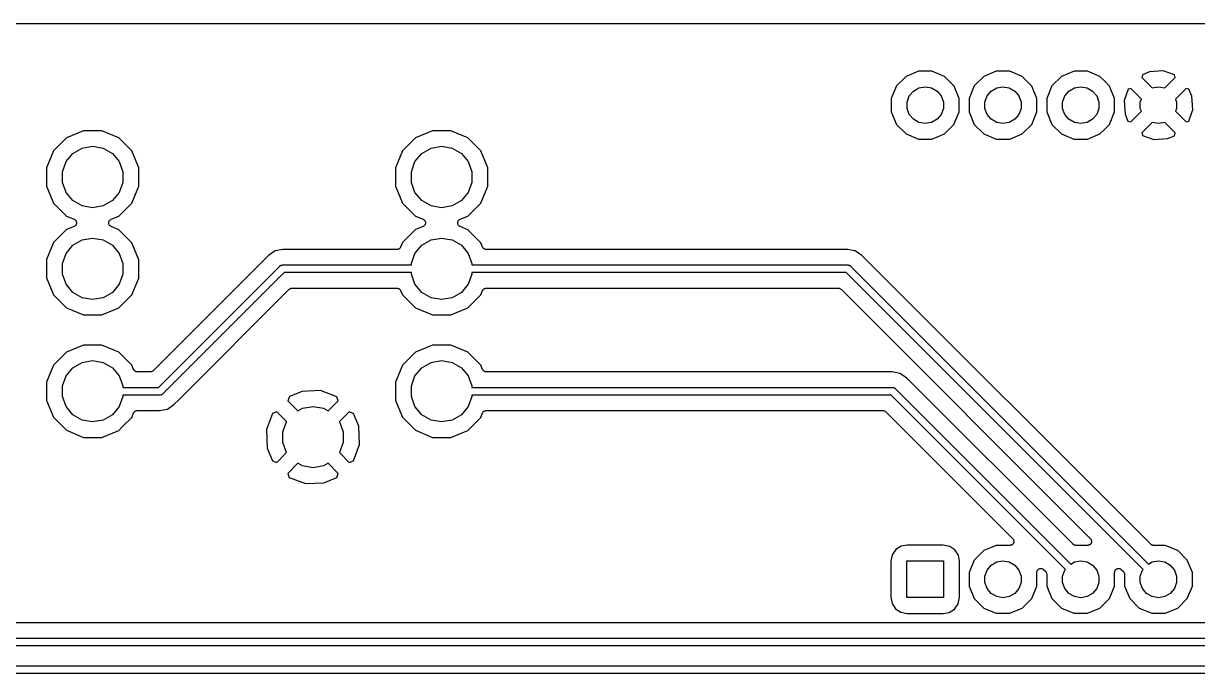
# Model space of a CAD drawing. Extents: x 37 to 156, y -136 to -20.
# Drawn here: x 80.34 to 118.7, y -41.33 to -20.08 of the extents above; entities that cross this region are included whole.
import ezdxf

# ---------------------------------------------------------------- set-up
doc = ezdxf.new("R2010")
doc.units = 0
doc.header["$MEASUREMENT"] = 0
doc.layers.add('BLACK', color=7, linetype='CONTINUOUS')

msp = doc.modelspace()

# ---------------------------------------------------------------- linework, layer by layer
at = {"layer": 'Black'}
for p, q in [((37.61, -20.083), (155.39, -20.083)), ((109.173, -21.8141), (108.861, -22.1255)), ((109.581, -21.6458), (109.173, -21.8141)), ((110.021, -21.6462), (109.581, -21.6458)), ((110.428, -21.8152), (110.021, -21.6462)), ((110.74, -22.1272), (110.428, -21.8152)), ((111.713, -21.8141), (111.401, -22.1255)), ((112.121, -21.6458), (111.713, -21.8141)), ((112.561, -21.6462), (112.121, -21.6458)), ((112.968, -21.8152), (112.561, -21.6462)), ((113.28, -22.1272), (112.968, -21.8152)), ((114.253, -21.8141), (113.941, -22.1255)), ((114.661, -21.6458), (114.253, -21.8141)), ((115.101, -21.6462), (114.661, -21.6458)), ((115.508, -21.8152), (115.101, -21.6462)), ((115.674, -21.981), (115.508, -21.8152)), ((116.896, -21.7578), (116.876, -21.8506)), ((116.876, -21.8506), (117.214, -22.1883)), ((117.128, -21.662), (116.896, -21.7578)), ((117.572, -21.6345), (117.128, -21.662)), ((117.945, -21.7628), (117.572, -21.6345)), ((117.626, -22.1883), (117.964, -21.8506)), ((117.964, -21.8506), (117.945, -21.7628)), ((108.861, -22.1255), (108.692, -22.5326)), ((109.413, -22.2926), (109.594, -22.188)), ((109.594, -22.188), (109.8, -22.1517)), ((109.8, -22.1517), (110.006, -22.188)), ((110.006, -22.188), (110.187, -22.2926)), ((110.908, -22.5346), (110.74, -22.1272)), ((111.401, -22.1255), (111.232, -22.5326)), ((111.953, -22.2926), (112.134, -22.188)), ((112.134, -22.188), (112.34, -22.1517)), ((112.34, -22.1517), (112.546, -22.188)), ((112.546, -22.188), (112.727, -22.2926)), ((113.448, -22.5346), (113.28, -22.1272)), ((113.941, -22.1255), (113.772, -22.5326)), ((114.493, -22.2926), (114.674, -22.188)), ((114.674, -22.188), (114.88, -22.1517)), ((114.88, -22.1517), (115.086, -22.188)), ((115.086, -22.188), (115.267, -22.2926)), ((115.82, -22.1272), (115.674, -21.981)), ((115.988, -22.5346), (115.82, -22.1272)), ((116.429, -22.2291), (116.301, -22.6024)), ((116.517, -22.2098), (116.429, -22.2291)), ((116.861, -22.5546), (116.517, -22.2098)), ((117.214, -22.188), (117.42, -22.1517)), ((117.214, -22.1883), (117.214, -22.188)), ((117.42, -22.1517), (117.626, -22.188)), ((117.626, -22.188), (117.626, -22.1883)), ((118.323, -22.2098), (117.979, -22.5546)), ((118.416, -22.2302), (118.323, -22.2098)), ((118.512, -22.4616), (118.416, -22.2302)), ((108.692, -22.5326), (108.692, -22.9734)), ((109.207, -22.6494), (109.278, -22.4529)), ((109.278, -22.4529), (109.413, -22.2926)), ((110.187, -22.2926), (110.322, -22.4529)), ((110.322, -22.4529), (110.393, -22.6494)), ((110.908, -22.9754), (110.908, -22.5346)), ((111.232, -22.5326), (111.232, -22.9734)), ((111.747, -22.6494), (111.818, -22.4529)), ((111.818, -22.4529), (111.953, -22.2926)), ((112.727, -22.2926), (112.862, -22.4529)), ((112.862, -22.4529), (112.933, -22.6494)), ((113.448, -22.9754), (113.448, -22.5346)), ((113.772, -22.5326), (113.772, -22.9734)), ((114.287, -22.6494), (114.358, -22.4529)), ((114.358, -22.4529), (114.493, -22.2926)), ((115.267, -22.2926), (115.402, -22.4529)), ((115.402, -22.4529), (115.473, -22.6494)), ((115.988, -22.5849), (115.988, -22.5346)), ((115.988, -22.9754), (115.988, -22.5849)), ((115.988, -22.5849), (115.988, -22.5849)), ((115.988, -22.5849), (115.988, -22.5849)), ((116.301, -22.6024), (116.328, -23.0464)), ((116.827, -22.6494), (116.861, -22.5546)), ((117.979, -22.5546), (118.013, -22.6494)), ((118.539, -22.9056), (118.512, -22.4616)), ((108.692, -22.9734), (108.86, -23.3808)), ((109.207, -22.8586), (109.207, -22.6494)), ((109.278, -23.0551), (109.207, -22.8586)), ((110.393, -22.8586), (110.322, -23.0551)), ((110.393, -22.6494), (110.393, -22.8586)), ((110.739, -23.3825), (110.908, -22.9754)), ((111.232, -22.9734), (111.4, -23.3808)), ((111.747, -22.8586), (111.747, -22.6494)), ((111.818, -23.0551), (111.747, -22.8586)), ((112.933, -22.8586), (112.862, -23.0551)), ((112.933, -22.6494), (112.933, -22.8586)), ((113.279, -23.3825), (113.448, -22.9754)), ((113.772, -22.9734), (113.94, -23.3808)), ((114.287, -22.8586), (114.287, -22.6494)), ((114.358, -23.0551), (114.287, -22.8586)), ((115.473, -22.8586), (115.402, -23.0551)), ((115.473, -22.6494), (115.473, -22.8586)), ((115.819, -23.3825), (115.988, -22.9754)), ((116.517, -23.2982), (116.861, -22.9534)), ((116.827, -22.8586), (116.827, -22.6494)), ((116.861, -22.9534), (116.827, -22.8586)), ((118.013, -22.8586), (117.979, -22.9534)), ((117.979, -22.9534), (118.323, -23.2982)), ((118.013, -22.6494), (118.013, -22.8586)), ((118.411, -23.2789), (118.522, -22.9573)), ((118.522, -22.9573), (118.539, -22.9056)), ((118.522, -22.9573), (118.522, -22.9573)), ((108.86, -23.3808), (109.172, -23.6928)), ((109.413, -23.2154), (109.278, -23.0551)), ((109.594, -23.32), (109.413, -23.2154)), ((109.8, -23.3563), (109.594, -23.32)), ((110.006, -23.32), (109.8, -23.3563)), ((110.187, -23.2154), (110.006, -23.32)), ((110.322, -23.0551), (110.187, -23.2154)), ((110.427, -23.6939), (110.739, -23.3825)), ((111.4, -23.3808), (111.712, -23.6928)), ((111.953, -23.2154), (111.818, -23.0551)), ((112.134, -23.32), (111.953, -23.2154)), ((112.34, -23.3563), (112.134, -23.32)), ((112.546, -23.32), (112.34, -23.3563)), ((112.727, -23.2154), (112.546, -23.32)), ((112.862, -23.0551), (112.727, -23.2154)), ((112.967, -23.6939), (113.279, -23.3825)), ((113.94, -23.3808), (114.252, -23.6928)), ((114.493, -23.2154), (114.358, -23.0551)), ((114.674, -23.32), (114.493, -23.2154)), ((114.88, -23.3563), (114.674, -23.32)), ((115.086, -23.32), (114.88, -23.3563)), ((115.267, -23.2154), (115.086, -23.32)), ((115.402, -23.0551), (115.267, -23.2154)), ((115.674, -23.5269), (115.819, -23.3825)), ((116.328, -23.0464), (116.424, -23.2778)), ((116.424, -23.2778), (116.517, -23.2982)), ((117.214, -23.3197), (116.876, -23.6574)), ((117.214, -23.32), (117.214, -23.3197)), ((117.42, -23.3563), (117.214, -23.32)), ((117.626, -23.32), (117.42, -23.3563)), ((117.964, -23.6574), (117.626, -23.3197)), ((117.626, -23.3197), (117.626, -23.32)), ((118.323, -23.2982), (118.411, -23.2789)), ((82.3014, -23.5917), (81.7469, -23.8208)), ((82.9013, -23.5923), (82.3014, -23.5917)), ((83.4553, -23.8223), (82.9013, -23.5923)), ((93.7014, -23.5917), (93.1469, -23.8208)), ((94.3013, -23.5923), (93.7014, -23.5917)), ((94.8553, -23.8223), (94.3013, -23.5923)), ((109.172, -23.6928), (109.579, -23.8618)), ((110.019, -23.8622), (110.427, -23.6939)), ((111.712, -23.6928), (112.119, -23.8618)), ((112.559, -23.8622), (112.967, -23.6939)), ((114.252, -23.6928), (114.659, -23.8618)), ((115.099, -23.8622), (115.507, -23.6939)), ((115.507, -23.6939), (115.674, -23.5269)), ((116.876, -23.6574), (116.895, -23.7452)), ((116.895, -23.7452), (117.268, -23.8735)), ((117.712, -23.846), (117.944, -23.7502)), ((117.944, -23.7502), (117.964, -23.6574)), ((81.7469, -23.8208), (81.3223, -24.2447)), ((81.9548, -24.331), (82.2567, -24.1567)), ((82.2567, -24.1567), (82.6, -24.0962)), ((82.6, -24.0962), (82.9433, -24.1567)), ((82.9433, -24.1567), (83.2452, -24.331)), ((83.8792, -24.2469), (83.4553, -23.8223)), ((93.1469, -23.8208), (92.7223, -24.2447)), ((93.3548, -24.331), (93.6567, -24.1567)), ((93.6567, -24.1567), (94, -24.0962)), ((94, -24.0962), (94.3433, -24.1567)), ((94.3433, -24.1567), (94.6452, -24.331)), ((95.2792, -24.2469), (94.8553, -23.8223)), ((109.579, -23.8618), (110.019, -23.8622)), ((112.119, -23.8618), (112.559, -23.8622)), ((114.659, -23.8618), (115.099, -23.8622)), ((117.268, -23.8735), (117.712, -23.846)), ((81.3223, -24.2447), (81.0923, -24.7987)), ((81.7307, -24.5981), (81.9548, -24.331)), ((83.2452, -24.331), (83.4693, -24.5981)), ((84.1083, -24.8014), (83.8792, -24.2469)), ((92.7223, -24.2447), (92.4923, -24.7987)), ((93.1307, -24.5981), (93.3548, -24.331)), ((94.6452, -24.331), (94.8693, -24.5981)), ((95.5083, -24.8014), (95.2792, -24.2469)), ((81.0923, -24.7987), (81.0917, -25.3986)), ((81.6114, -24.9257), (81.7307, -24.5981)), ((81.6114, -25.2743), (81.6114, -24.9257)), ((83.4693, -24.5981), (83.5886, -24.9257)), ((83.5886, -24.9257), (83.5886, -25.2743)), ((84.1077, -25.4013), (84.1083, -24.8014)), ((92.4923, -24.7987), (92.4917, -25.3986)), ((93.0114, -24.9257), (93.1307, -24.5981)), ((93.0114, -25.2743), (93.0114, -24.9257)), ((94.8693, -24.5981), (94.9886, -24.9257)), ((94.9886, -24.9257), (94.9886, -25.2743)), ((95.5077, -25.4013), (95.5083, -24.8014)), ((81.7307, -25.6019), (81.6114, -25.2743)), ((83.5886, -25.2743), (83.4693, -25.6019)), ((93.1307, -25.6019), (93.0114, -25.2743)), ((94.9886, -25.2743), (94.8693, -25.6019)), ((81.0917, -25.3986), (81.3208, -25.9531)), ((81.9548, -25.869), (81.7307, -25.6019)), ((83.4693, -25.6019), (83.2452, -25.869)), ((83.8777, -25.9553), (84.1077, -25.4013)), ((92.4917, -25.3986), (92.7208, -25.9531)), ((93.3548, -25.869), (93.1307, -25.6019)), ((94.8693, -25.6019), (94.6452, -25.869)), ((95.2777, -25.9553), (95.5077, -25.4013)), ((81.3208, -25.9531), (81.7447, -26.3777)), ((82.2567, -26.0433), (81.9548, -25.869)), ((82.6, -26.1038), (82.2567, -26.0433)), ((82.9433, -26.0433), (82.6, -26.1038)), ((83.2452, -25.869), (82.9433, -26.0433)), ((83.4531, -26.3792), (83.8777, -25.9553)), ((92.7208, -25.9531), (93.1447, -26.3777)), ((93.6567, -26.0433), (93.3548, -25.869)), ((94, -26.1038), (93.6567, -26.0433)), ((94.3433, -26.0433), (94, -26.1038)), ((94.6452, -25.869), (94.3433, -26.0433)), ((94.8531, -26.3792), (95.2777, -25.9553)), ((81.7447, -26.3777), (81.9976, -26.4827)), ((83.2026, -26.4827), (83.4531, -26.3792)), ((93.1447, -26.3777), (93.3976, -26.4827)), ((94.6026, -26.4827), (94.8531, -26.3792)), ((81.7469, -26.8208), (81.3223, -27.2447)), ((81.9974, -26.7173), (81.7469, -26.8208)), ((82.0114, -26.7084), (81.9974, -26.7173)), ((81.9976, -26.4827), (82.0115, -26.4916)), ((82.0261, -26.7008), (82.0114, -26.7084)), ((82.0115, -26.4916), (82.0263, -26.4993)), ((82.0299, -26.6967), (82.0261, -26.7008)), ((82.0263, -26.4993), (82.03, -26.5034)), ((82.0346, -26.6937), (82.0299, -26.6967)), ((82.03, -26.5034), (82.0347, -26.5064)), ((82.0447, -26.6805), (82.0346, -26.6937)), ((82.0347, -26.5064), (82.0448, -26.5196)), ((82.0559, -26.6683), (82.0447, -26.6805)), ((82.0448, -26.5196), (82.056, -26.5318)), ((82.058, -26.6631), (82.0559, -26.6683)), ((82.056, -26.5318), (82.0582, -26.537)), ((82.0615, -26.6587), (82.058, -26.6631)), ((82.0582, -26.537), (82.0616, -26.5414)), ((82.0665, -26.6429), (82.0615, -26.6587)), ((82.0616, -26.5414), (82.0665, -26.5572)), ((82.0665, -26.5572), (82.0729, -26.5726)), ((82.0728, -26.6276), (82.0665, -26.6429)), ((82.0731, -26.622), (82.0728, -26.6276)), ((82.0729, -26.5726), (82.0731, -26.5782)), ((82.0731, -26.5782), (82.0748, -26.5835)), ((82.0748, -26.6167), (82.0731, -26.622)), ((82.0748, -26.5835), (82.074, -26.6001)), ((82.074, -26.6001), (82.0748, -26.6167)), ((83.1252, -26.5833), (83.1269, -26.578)), ((83.126, -26.5999), (83.1252, -26.5833)), ((83.1252, -26.6165), (83.126, -26.5999)), ((83.1269, -26.6218), (83.1252, -26.6165)), ((83.1269, -26.578), (83.1272, -26.5724)), ((83.1271, -26.6274), (83.1269, -26.6218)), ((83.1335, -26.6427), (83.1271, -26.6274)), ((83.1272, -26.5724), (83.1335, -26.5571)), ((83.1335, -26.5571), (83.1385, -26.5413)), ((83.1384, -26.6586), (83.1335, -26.6427)), ((83.1418, -26.663), (83.1384, -26.6586)), ((83.1385, -26.5413), (83.1419, -26.5369)), ((83.144, -26.6682), (83.1418, -26.663)), ((83.1419, -26.5369), (83.1441, -26.5317)), ((83.1552, -26.6804), (83.144, -26.6682)), ((83.1441, -26.5317), (83.1553, -26.5195)), ((83.1653, -26.6936), (83.1552, -26.6804)), ((83.1553, -26.5195), (83.1654, -26.5063)), ((83.17, -26.6966), (83.1653, -26.6936)), ((83.1654, -26.5063), (83.1701, -26.5033)), ((83.1737, -26.7007), (83.17, -26.6966)), ((83.1701, -26.5033), (83.1739, -26.4992)), ((83.1885, -26.7084), (83.1737, -26.7007)), ((83.1739, -26.4992), (83.1886, -26.4916)), ((83.2024, -26.7173), (83.1885, -26.7084)), ((83.1886, -26.4916), (83.2026, -26.4827)), ((83.4553, -26.8223), (83.2024, -26.7173)), ((83.8792, -27.2469), (83.4553, -26.8223)), ((93.1469, -26.8208), (92.7223, -27.2447)), ((93.3974, -26.7173), (93.1469, -26.8208)), ((93.4114, -26.7084), (93.3974, -26.7173)), ((93.3976, -26.4827), (93.4115, -26.4916)), ((93.4261, -26.7008), (93.4114, -26.7084)), ((93.4115, -26.4916), (93.4263, -26.4993)), ((93.4299, -26.6967), (93.4261, -26.7008)), ((93.4263, -26.4993), (93.43, -26.5034)), ((93.4346, -26.6937), (93.4299, -26.6967)), ((93.43, -26.5034), (93.4347, -26.5064)), ((93.4447, -26.6805), (93.4346, -26.6937)), ((93.4347, -26.5064), (93.4448, -26.5196)), ((93.4559, -26.6683), (93.4447, -26.6805)), ((93.4448, -26.5196), (93.456, -26.5318)), ((93.458, -26.6631), (93.4559, -26.6683)), ((93.456, -26.5318), (93.4582, -26.537)), ((93.4615, -26.6587), (93.458, -26.6631)), ((93.4582, -26.537), (93.4616, -26.5414)), ((93.4665, -26.6429), (93.4615, -26.6587)), ((93.4616, -26.5414), (93.4665, -26.5572)), ((93.4665, -26.5572), (93.4729, -26.5726)), ((93.4728, -26.6276), (93.4665, -26.6429)), ((93.4731, -26.622), (93.4728, -26.6276)), ((93.4729, -26.5726), (93.4731, -26.5782)), ((93.4731, -26.5782), (93.4748, -26.5835)), ((93.4748, -26.6167), (93.4731, -26.622)), ((93.4748, -26.5835), (93.474, -26.6001)), ((93.474, -26.6001), (93.4748, -26.6167)), ((94.5252, -26.5833), (94.5269, -26.578)), ((94.526, -26.5999), (94.5252, -26.5833)), ((94.5252, -26.6165), (94.526, -26.5999)), ((94.5269, -26.6218), (94.5252, -26.6165)), ((94.5269, -26.578), (94.5272, -26.5724)), ((94.5271, -26.6274), (94.5269, -26.6218)), ((94.5335, -26.6427), (94.5271, -26.6274)), ((94.5272, -26.5724), (94.5335, -26.5571)), ((94.5335, -26.5571), (94.5385, -26.5413)), ((94.5384, -26.6586), (94.5335, -26.6427)), ((94.5418, -26.663), (94.5384, -26.6586)), ((94.5385, -26.5413), (94.5419, -26.5369)), ((94.544, -26.6682), (94.5418, -26.663)), ((94.5419, -26.5369), (94.5441, -26.5317)), ((94.5552, -26.6804), (94.544, -26.6682)), ((94.5441, -26.5317), (94.5553, -26.5195)), ((94.5653, -26.6936), (94.5552, -26.6804)), ((94.5553, -26.5195), (94.5654, -26.5063)), ((94.57, -26.6966), (94.5653, -26.6936)), ((94.5654, -26.5063), (94.5701, -26.5033)), ((94.5737, -26.7007), (94.57, -26.6966)), ((94.5701, -26.5033), (94.5739, -26.4992)), ((94.5885, -26.7084), (94.5737, -26.7007)), ((94.5739, -26.4992), (94.5886, -26.4916)), ((94.6024, -26.7173), (94.5885, -26.7084)), ((94.5886, -26.4916), (94.6026, -26.4827)), ((94.8553, -26.8223), (94.6024, -26.7173)), ((95.2792, -27.2469), (94.8553, -26.8223)), ((81.9548, -27.331), (82.2567, -27.1567)), ((82.2567, -27.1567), (82.6, -27.0962)), ((82.6, -27.0962), (82.9433, -27.1567)), ((82.9433, -27.1567), (83.2452, -27.331)), ((93.3548, -27.331), (93.6567, -27.1567)), ((93.6567, -27.1567), (94, -27.0962)), ((94, -27.0962), (94.3433, -27.1567)), ((94.3433, -27.1567), (94.6452, -27.331)), ((81.3223, -27.2447), (81.0923, -27.7987)), ((81.6114, -27.9257), (81.7307, -27.5981)), ((81.7307, -27.5981), (81.9548, -27.331)), ((83.2452, -27.331), (83.4693, -27.5981)), ((83.4693, -27.5981), (83.5886, -27.9257)), ((84.1083, -27.8014), (83.8792, -27.2469)), ((88.5587, -27.5175), (88.3436, -27.6612)), ((88.8125, -27.467), (88.5587, -27.5175)), ((92.5452, -27.467), (88.8125, -27.467)), ((92.5534, -27.4656), (92.5452, -27.467)), ((92.5617, -27.4659), (92.5534, -27.4656)), ((92.575, -27.4618), (92.5617, -27.4659)), ((92.5887, -27.4593), (92.575, -27.4618)), ((92.5959, -27.4552), (92.5887, -27.4593)), ((92.6038, -27.4527), (92.5959, -27.4552)), ((92.6148, -27.4442), (92.6038, -27.4527)), ((92.6269, -27.4373), (92.6148, -27.4442)), ((92.6322, -27.4309), (92.6269, -27.4373)), ((92.6388, -27.4259), (92.6322, -27.4309)), ((92.6463, -27.4142), (92.6388, -27.4259)), ((92.6552, -27.4035), (92.6463, -27.4142)), ((92.6581, -27.3957), (92.6552, -27.4035)), ((92.6625, -27.3887), (92.6581, -27.3957)), ((92.7223, -27.2447), (92.6625, -27.3887)), ((93.0114, -27.9257), (93.1307, -27.5981)), ((93.1307, -27.5981), (93.3548, -27.331)), ((94.6452, -27.331), (94.8693, -27.5981)), ((94.8693, -27.5981), (94.9886, -27.9257)), ((95.3377, -27.3885), (95.2792, -27.2469)), ((95.3422, -27.3956), (95.3377, -27.3885)), ((95.3451, -27.4035), (95.3422, -27.3956)), ((95.3539, -27.4141), (95.3451, -27.4035)), ((95.3613, -27.4257), (95.3539, -27.4141)), ((95.368, -27.4308), (95.3613, -27.4257)), ((95.3734, -27.4373), (95.368, -27.4308)), ((95.3854, -27.4442), (95.3734, -27.4373)), ((95.3963, -27.4526), (95.3854, -27.4442)), ((95.4043, -27.4551), (95.3963, -27.4526)), ((95.4116, -27.4593), (95.4043, -27.4551)), ((95.4252, -27.4617), (95.4116, -27.4593)), ((95.4384, -27.4659), (95.4252, -27.4617)), ((95.4468, -27.4655), (95.4384, -27.4659)), ((95.455, -27.467), (95.4468, -27.4655)), ((107.261, -27.467), (95.455, -27.467)), ((107.515, -27.5175), (107.261, -27.467)), ((107.73, -27.6612), (107.515, -27.5175)), ((81.0923, -27.7987), (81.0917, -28.3986)), ((81.6114, -28.2743), (81.6114, -27.9257)), ((83.5886, -27.9257), (83.5886, -28.2743)), ((84.1077, -28.4013), (84.1083, -27.8014)), ((88.3436, -27.6612), (84.575, -31.4298)), ((88.7197, -28.0042), (88.7338, -27.9961)), ((88.7338, -27.9961), (88.7472, -27.9867)), ((88.7472, -27.9867), (88.7525, -27.9853)), ((88.7525, -27.9853), (88.7572, -27.9825)), ((88.7572, -27.9825), (88.7733, -27.9797)), ((88.7733, -27.9797), (88.7891, -27.9755)), ((88.7891, -27.9755), (88.7946, -27.976)), ((88.7946, -27.976), (88.8, -27.975)), ((88.8, -27.975), (93.0114, -27.975)), ((93.0114, -27.975), (93.0114, -27.9257)), ((94.9886, -27.9257), (94.9886, -27.975)), ((94.9886, -27.975), (107.274, -27.975)), ((107.274, -27.975), (107.279, -27.976)), ((107.279, -27.976), (107.285, -27.9755)), ((107.285, -27.9755), (107.301, -27.9797)), ((107.301, -27.9797), (107.317, -27.9825)), ((107.317, -27.9825), (107.322, -27.9853)), ((107.322, -27.9853), (107.327, -27.9867)), ((107.327, -27.9867), (107.34, -27.9961)), ((107.34, -27.9961), (107.354, -28.0042)), ((117.17, -37.1007), (107.73, -27.6612)), ((81.7307, -28.6019), (81.6114, -28.2743)), ((83.5886, -28.2743), (83.4693, -28.6019)), ((84.7482, -31.975), (88.7116, -28.0116)), ((88.8518, -28.225), (84.8884, -32.1884)), ((88.7116, -28.0116), (88.7161, -28.0085)), ((88.7161, -28.0085), (88.7197, -28.0042)), ((93.0114, -28.225), (88.8518, -28.225)), ((93.0114, -28.2743), (93.0114, -28.225)), ((93.1307, -28.6019), (93.0114, -28.2743)), ((94.9886, -28.2743), (94.8693, -28.6019)), ((107.222, -28.225), (94.9886, -28.225)), ((94.9886, -28.225), (94.9886, -28.2743)), ((116.918, -37.9211), (107.222, -28.225)), ((107.354, -28.0042), (107.358, -28.0085)), ((107.358, -28.0085), (107.362, -28.0116)), ((107.362, -28.0116), (117.098, -37.7471)), ((81.0917, -28.3986), (81.3208, -28.9531)), ((81.9548, -28.869), (81.7307, -28.6019)), ((83.4693, -28.6019), (83.2452, -28.869)), ((83.8777, -28.9553), (84.1077, -28.4013)), ((89.0296, -28.767), (89.0332, -28.7627)), ((89.0332, -28.7627), (89.0475, -28.7544)), ((89.0475, -28.7544), (89.0611, -28.7449)), ((89.0611, -28.7449), (89.0665, -28.7435)), ((89.0665, -28.7435), (89.0714, -28.7407)), ((89.0714, -28.7407), (89.0877, -28.7378)), ((89.0877, -28.7378), (89.1037, -28.7335)), ((89.1037, -28.7335), (89.1093, -28.734)), ((89.1093, -28.734), (89.1148, -28.733)), ((89.1148, -28.733), (92.545, -28.733)), ((92.545, -28.733), (92.5532, -28.7345)), ((92.5532, -28.7345), (92.5616, -28.7341)), ((92.5616, -28.7341), (92.5748, -28.7383)), ((92.5748, -28.7383), (92.5884, -28.7407)), ((92.5884, -28.7407), (92.5957, -28.7449)), ((92.5957, -28.7449), (92.6037, -28.7474)), ((92.6037, -28.7474), (92.6146, -28.7558)), ((92.6146, -28.7558), (92.6266, -28.7627)), ((92.6266, -28.7627), (92.632, -28.7692)), ((93.3548, -28.869), (93.1307, -28.6019)), ((94.8693, -28.6019), (94.6452, -28.869)), ((95.3678, -28.7691), (95.3731, -28.7627)), ((95.3731, -28.7627), (95.3852, -28.7558)), ((95.3852, -28.7558), (95.3962, -28.7473)), ((95.3962, -28.7473), (95.4041, -28.7448)), ((95.4041, -28.7448), (95.4113, -28.7407)), ((95.4113, -28.7407), (95.425, -28.7382)), ((95.425, -28.7382), (95.4383, -28.7341)), ((95.4383, -28.7341), (95.4466, -28.7344)), ((95.4466, -28.7344), (95.4548, -28.733)), ((95.4548, -28.733), (106.959, -28.733)), ((106.959, -28.733), (106.965, -28.734)), ((106.965, -28.734), (106.97, -28.7335)), ((106.97, -28.7335), (106.986, -28.7378)), ((106.986, -28.7378), (107.003, -28.7407)), ((107.003, -28.7407), (107.007, -28.7435)), ((107.007, -28.7435), (107.013, -28.7449)), ((107.013, -28.7449), (107.026, -28.7544)), ((107.026, -28.7544), (107.041, -28.7627)), ((107.041, -28.7627), (107.044, -28.767)), ((81.3208, -28.9531), (81.7447, -29.3777)), ((82.2567, -29.0433), (81.9548, -28.869)), ((82.6, -29.1038), (82.2567, -29.0433)), ((82.9433, -29.0433), (82.6, -29.1038)), ((83.2452, -28.869), (82.9433, -29.0433)), ((83.4531, -29.3792), (83.8777, -28.9553)), ((85.4375, -32.3577), (89.025, -28.7702)), ((89.025, -28.7702), (89.0296, -28.767)), ((92.632, -28.7692), (92.6387, -28.7743)), ((92.6387, -28.7743), (92.6461, -28.7859)), ((92.6461, -28.7859), (92.6549, -28.7965)), ((92.6549, -28.7965), (92.6578, -28.8044)), ((92.6578, -28.8044), (92.6623, -28.8115)), ((92.6623, -28.8115), (92.7208, -28.9531)), ((92.7208, -28.9531), (93.1447, -29.3777)), ((93.6567, -29.0433), (93.3548, -28.869)), ((94, -29.1038), (93.6567, -29.0433)), ((94.3433, -29.0433), (94, -29.1038)), ((94.6452, -28.869), (94.3433, -29.0433)), ((94.8531, -29.3792), (95.2777, -28.9553)), ((95.2777, -28.9553), (95.3375, -28.8113)), ((95.3375, -28.8113), (95.3419, -28.8043)), ((95.3419, -28.8043), (95.3448, -28.7965)), ((95.3448, -28.7965), (95.3537, -28.7858)), ((95.3537, -28.7858), (95.3612, -28.7741)), ((95.3612, -28.7741), (95.3678, -28.7691)), ((107.044, -28.767), (107.049, -28.7702)), ((107.049, -28.7702), (115.2, -36.9214)), ((81.7447, -29.3777), (82.2987, -29.6077)), ((82.8986, -29.6083), (83.4531, -29.3792)), ((93.1447, -29.3777), (93.6987, -29.6077)), ((94.2986, -29.6083), (94.8531, -29.3792)), ((82.2987, -29.6077), (82.8986, -29.6083)), ((93.6987, -29.6077), (94.2986, -29.6083)), ((82.3014, -30.5917), (81.7469, -30.8208)), ((82.9013, -30.5923), (82.3014, -30.5917)), ((83.4553, -30.8223), (82.9013, -30.5923)), ((93.7014, -30.5917), (93.1469, -30.8208)), ((94.3013, -30.5923), (93.7014, -30.5917)), ((94.8553, -30.8223), (94.3013, -30.5923)), ((81.7469, -30.8208), (81.3223, -31.2447)), ((83.8792, -31.2469), (83.4553, -30.8223)), ((93.1469, -30.8208), (92.7223, -31.2447)), ((95.2792, -31.2469), (94.8553, -30.8223)), ((81.3223, -31.2447), (81.0923, -31.7987)), ((81.7307, -31.5981), (81.9548, -31.331)), ((81.9548, -31.331), (82.2567, -31.1567)), ((82.2567, -31.1567), (82.6, -31.0962)), ((82.6, -31.0962), (82.9433, -31.1567)), ((82.9433, -31.1567), (83.2452, -31.331)), ((83.2452, -31.331), (83.4693, -31.5981)), ((83.9377, -31.3885), (83.8792, -31.2469)), ((83.9422, -31.3956), (83.9377, -31.3885)), ((83.9451, -31.4035), (83.9422, -31.3956)), ((83.9539, -31.4141), (83.9451, -31.4035)), ((83.9613, -31.4257), (83.9539, -31.4141)), ((83.968, -31.4308), (83.9613, -31.4257)), ((83.9734, -31.4373), (83.968, -31.4308)), ((83.9854, -31.4442), (83.9734, -31.4373)), ((83.9963, -31.4526), (83.9854, -31.4442)), ((84.5525, -31.4456), (84.5389, -31.4551)), ((84.5668, -31.4373), (84.5525, -31.4456)), ((84.5704, -31.433), (84.5668, -31.4373)), ((84.575, -31.4298), (84.5704, -31.433)), ((92.7223, -31.2447), (92.4923, -31.7987)), ((93.1307, -31.5981), (93.3548, -31.331)), ((93.3548, -31.331), (93.6567, -31.1567)), ((93.6567, -31.1567), (94, -31.0962)), ((94, -31.0962), (94.3433, -31.1567)), ((94.3433, -31.1567), (94.6452, -31.331)), ((94.6452, -31.331), (94.8693, -31.5981)), ((95.3377, -31.3885), (95.2792, -31.2469)), ((95.3422, -31.3956), (95.3377, -31.3885)), ((95.3451, -31.4035), (95.3422, -31.3956)), ((95.3539, -31.4141), (95.3451, -31.4035)), ((95.3613, -31.4257), (95.3539, -31.4141)), ((95.368, -31.4308), (95.3613, -31.4257)), ((95.3734, -31.4373), (95.368, -31.4308)), ((95.3854, -31.4442), (95.3734, -31.4373)), ((95.3963, -31.4526), (95.3854, -31.4442)), ((81.0923, -31.7987), (81.0917, -32.3986)), ((81.6114, -31.9257), (81.7307, -31.5981)), ((83.4693, -31.5981), (83.5886, -31.9257)), ((84.0043, -31.4551), (83.9963, -31.4526)), ((84.0116, -31.4593), (84.0043, -31.4551)), ((84.0252, -31.4617), (84.0116, -31.4593)), ((84.0384, -31.4659), (84.0252, -31.4617)), ((84.0468, -31.4655), (84.0384, -31.4659)), ((84.055, -31.467), (84.0468, -31.4655)), ((84.4852, -31.467), (84.055, -31.467)), ((84.4907, -31.466), (84.4852, -31.467)), ((84.4963, -31.4665), (84.4907, -31.466)), ((84.5123, -31.4622), (84.4963, -31.4665)), ((84.5286, -31.4593), (84.5123, -31.4622)), ((84.5335, -31.4565), (84.5286, -31.4593)), ((84.5389, -31.4551), (84.5335, -31.4565)), ((92.4923, -31.7987), (92.4917, -32.3986)), ((93.0114, -31.9257), (93.1307, -31.5981)), ((94.8693, -31.5981), (94.9886, -31.9257)), ((95.4043, -31.4551), (95.3963, -31.4526)), ((95.4116, -31.4593), (95.4043, -31.4551)), ((95.4252, -31.4617), (95.4116, -31.4593)), ((95.4384, -31.4659), (95.4252, -31.4617)), ((95.4468, -31.4655), (95.4384, -31.4659)), ((95.455, -31.467), (95.4468, -31.4655)), ((108.721, -31.467), (95.455, -31.467)), ((108.975, -31.5175), (108.721, -31.467)), ((109.19, -31.6612), (108.975, -31.5175)), ((114.63, -37.1007), (109.19, -31.6612)), ((81.6114, -32.2743), (81.6114, -31.9257)), ((83.5886, -31.9257), (83.5886, -31.975)), ((83.5886, -31.975), (84.7482, -31.975)), ((84.8428, -32.2175), (84.8267, -32.2203)), ((84.8475, -32.2147), (84.8428, -32.2175)), ((84.8528, -32.2133), (84.8475, -32.2147)), ((84.8662, -32.2039), (84.8528, -32.2133)), ((84.8803, -32.1958), (84.8662, -32.2039)), ((84.8839, -32.1915), (84.8803, -32.1958)), ((84.8884, -32.1884), (84.8839, -32.1915)), ((89.4421, -32.1042), (89.0256, -32.2767)), ((90.044, -32.0819), (89.4421, -32.1042)), ((90.5754, -32.2794), (90.044, -32.0819)), ((93.0114, -32.2743), (93.0114, -31.9257)), ((94.9886, -31.9257), (94.9886, -31.975)), ((94.9886, -31.975), (108.734, -31.975)), ((108.734, -31.975), (108.739, -31.976)), ((108.739, -31.976), (108.745, -31.9755)), ((108.745, -31.9755), (108.761, -31.9797)), ((108.761, -31.9797), (108.777, -31.9825)), ((108.777, -31.9825), (108.782, -31.9853)), ((108.782, -31.9853), (108.787, -31.9867)), ((108.787, -31.9867), (108.8, -31.9961)), ((108.8, -31.9961), (108.814, -32.0042)), ((108.814, -32.0042), (108.818, -32.0085)), ((108.818, -32.0085), (108.822, -32.0116)), ((108.822, -32.0116), (114.558, -37.7471)), ((81.0917, -32.3986), (81.3208, -32.9531)), ((81.7307, -32.6019), (81.6114, -32.2743)), ((81.9548, -32.869), (81.7307, -32.6019)), ((83.4693, -32.6019), (83.2452, -32.869)), ((83.5886, -32.2743), (83.4693, -32.6019)), ((84.8, -32.225), (83.5886, -32.225)), ((83.5886, -32.225), (83.5886, -32.2743)), ((84.8054, -32.224), (84.8, -32.225)), ((84.8109, -32.2245), (84.8054, -32.224)), ((84.8267, -32.2203), (84.8109, -32.2245)), ((85.0413, -32.6825), (85.2564, -32.5388)), ((85.2564, -32.5388), (85.4375, -32.3577)), ((85.4375, -32.3577), (85.4375, -32.3577)), ((89.0256, -32.2767), (88.9744, -32.4152)), ((88.9744, -32.4152), (89.304, -32.7448)), ((89.4567, -32.6567), (89.8, -32.5962)), ((89.8, -32.5962), (90.1433, -32.6567)), ((90.296, -32.7448), (90.6256, -32.4152)), ((90.6256, -32.4152), (90.5754, -32.2794)), ((92.4917, -32.3986), (92.7208, -32.9531)), ((93.1307, -32.6019), (93.0114, -32.2743)), ((93.3548, -32.869), (93.1307, -32.6019)), ((94.8693, -32.6019), (94.6452, -32.869)), ((94.9886, -32.2743), (94.8693, -32.6019)), ((108.682, -32.225), (94.9886, -32.225)), ((94.9886, -32.225), (94.9886, -32.2743)), ((114.378, -37.9211), (108.682, -32.225)), ((81.3208, -32.9531), (81.7447, -33.3777)), ((82.2567, -33.0433), (81.9548, -32.869)), ((83.2452, -32.869), (82.9433, -33.0433)), ((83.5869, -33.2456), (83.8777, -32.9553)), ((83.8777, -32.9553), (83.9375, -32.8113)), ((83.9375, -32.8113), (83.9419, -32.8043)), ((83.9419, -32.8043), (83.9448, -32.7965)), ((83.9448, -32.7965), (83.9537, -32.7858)), ((83.9537, -32.7858), (83.9612, -32.7741)), ((83.9612, -32.7741), (83.9678, -32.7691)), ((83.9678, -32.7691), (83.9731, -32.7627)), ((83.9731, -32.7627), (83.9852, -32.7558)), ((83.9852, -32.7558), (83.9962, -32.7473)), ((83.9962, -32.7473), (84.0041, -32.7448)), ((84.0041, -32.7448), (84.0113, -32.7407)), ((84.0113, -32.7407), (84.025, -32.7382)), ((84.025, -32.7382), (84.0383, -32.7341)), ((84.0383, -32.7341), (84.0466, -32.7344)), ((84.0466, -32.7344), (84.0548, -32.733)), ((84.0548, -32.733), (84.7875, -32.733)), ((84.7875, -32.733), (85.0413, -32.6825)), ((88.4794, -32.8246), (88.2819, -33.356)), ((88.6152, -32.7744), (88.4794, -32.8246)), ((88.9344, -33.0936), (88.6152, -32.7744)), ((89.304, -32.7448), (89.4567, -32.6567)), ((90.1433, -32.6567), (90.296, -32.7448)), ((90.9848, -32.7744), (90.6656, -33.0936)), ((91.1233, -32.8256), (90.9848, -32.7744)), ((91.2958, -33.2421), (91.1233, -32.8256)), ((92.7208, -32.9531), (93.1447, -33.3777)), ((93.6567, -33.0433), (93.3548, -32.869)), ((94.6452, -32.869), (94.3433, -33.0433)), ((94.8531, -33.3792), (95.2777, -32.9553)), ((95.2777, -32.9553), (95.3375, -32.8113)), ((95.3375, -32.8113), (95.3419, -32.8043)), ((95.3419, -32.8043), (95.3448, -32.7965)), ((95.3448, -32.7965), (95.3537, -32.7858)), ((95.3537, -32.7858), (95.3612, -32.7741)), ((95.3612, -32.7741), (95.3678, -32.7691)), ((95.3678, -32.7691), (95.3731, -32.7627)), ((95.3731, -32.7627), (95.3852, -32.7558)), ((95.3852, -32.7558), (95.3962, -32.7473)), ((95.3962, -32.7473), (95.4041, -32.7448)), ((95.4041, -32.7448), (95.4113, -32.7407)), ((95.4113, -32.7407), (95.425, -32.7382)), ((95.425, -32.7382), (95.4383, -32.7341)), ((95.4383, -32.7341), (95.4466, -32.7344)), ((95.4466, -32.7344), (95.4548, -32.733)), ((95.4548, -32.733), (108.419, -32.733)), ((108.419, -32.733), (108.425, -32.734)), ((108.425, -32.734), (108.43, -32.7335)), ((108.43, -32.7335), (108.446, -32.7378)), ((108.446, -32.7378), (108.463, -32.7407)), ((108.463, -32.7407), (108.467, -32.7435)), ((108.467, -32.7435), (108.473, -32.7449)), ((108.473, -32.7449), (108.486, -32.7544)), ((108.486, -32.7544), (108.501, -32.7627)), ((108.501, -32.7627), (108.504, -32.767)), ((108.504, -32.767), (108.509, -32.7702)), ((108.509, -32.7702), (112.66, -36.9214)), ((82.6, -33.1038), (82.2567, -33.0433)), ((82.9433, -33.0433), (82.6, -33.1038)), ((83.4531, -33.3792), (83.5869, -33.2456)), ((83.5869, -33.2456), (83.5869, -33.2456)), ((88.2819, -33.356), (88.3042, -33.9579)), ((88.8114, -33.4257), (88.9307, -33.0981)), ((88.9307, -33.0981), (88.9344, -33.0936)), ((90.6656, -33.0936), (90.6693, -33.0981)), ((90.6693, -33.0981), (90.7886, -33.4257)), ((91.3181, -33.844), (91.2958, -33.2421)), ((94, -33.1038), (93.6567, -33.0433)), ((94.3433, -33.0433), (94, -33.1038)), ((81.7447, -33.3777), (82.2987, -33.6077)), ((82.2987, -33.6077), (82.8986, -33.6083)), ((82.8986, -33.6083), (83.4531, -33.3792)), ((88.8114, -33.7743), (88.8114, -33.4257)), ((90.7886, -33.4257), (90.7886, -33.7743)), ((93.1447, -33.3777), (93.6987, -33.6077)), ((93.6987, -33.6077), (94.2986, -33.6083)), ((94.2986, -33.6083), (94.8531, -33.3792)), ((88.3042, -33.9579), (88.4767, -34.3744)), ((88.6152, -34.4256), (88.9344, -34.1064)), ((88.9307, -34.1019), (88.8114, -33.7743)), ((88.9344, -34.1064), (88.9307, -34.1019)), ((90.6693, -34.1019), (90.6656, -34.1064)), ((90.6656, -34.1064), (90.9848, -34.4256)), ((90.7886, -33.7743), (90.6693, -34.1019)), ((91.1206, -34.3754), (91.3181, -33.844)), ((88.4767, -34.3744), (88.6152, -34.4256)), ((89.304, -34.4552), (88.9744, -34.7848)), ((89.4567, -34.5433), (89.304, -34.4552)), ((90.296, -34.4552), (90.1433, -34.5433)), ((90.6256, -34.7848), (90.296, -34.4552)), ((90.9848, -34.4256), (91.1206, -34.3754)), ((88.9744, -34.7848), (89.0246, -34.9206)), ((89.8, -34.6038), (89.4567, -34.5433)), ((90.1433, -34.5433), (89.8, -34.6038)), ((90.5744, -34.9233), (90.6256, -34.7848)), ((89.0246, -34.9206), (89.556, -35.1181)), ((89.556, -35.1181), (90.1579, -35.0958)), ((90.1579, -35.0958), (90.5744, -34.9233)), ((109.013, -37.1631), (108.839, -37.2748)), ((109.212, -37.1256), (109.013, -37.1631)), ((110.387, -37.1256), (109.212, -37.1256)), ((110.601, -37.1689), (110.387, -37.1256)), ((110.771, -37.2849), (110.601, -37.1689)), ((112.121, -37.1378), (111.713, -37.3061)), ((112.57, -37.1382), (112.121, -37.1378)), ((112.587, -37.1353), (112.57, -37.1382)), ((112.603, -37.1339), (112.587, -37.1353)), ((112.608, -37.1315), (112.603, -37.1339)), ((112.614, -37.1306), (112.608, -37.1315)), ((112.628, -37.1223), (112.614, -37.1306)), ((112.643, -37.1152), (112.628, -37.1223)), ((112.647, -37.1113), (112.643, -37.1152)), ((112.652, -37.1086), (112.647, -37.1113)), ((112.663, -37.0958), (112.652, -37.1086)), ((112.66, -36.9214), (112.67, -36.935)), ((112.674, -37.084), (112.663, -37.0958)), ((112.67, -36.935), (112.68, -36.9478)), ((112.677, -37.079), (112.674, -37.084)), ((112.68, -37.0748), (112.677, -37.079)), ((112.68, -36.9478), (112.682, -36.953)), ((112.686, -37.0592), (112.68, -37.0748)), ((112.682, -36.953), (112.686, -36.9575)), ((112.686, -36.9575), (112.69, -36.9736)), ((112.693, -37.0441), (112.686, -37.0592)), ((112.69, -36.9736), (112.695, -36.9893)), ((112.694, -37.0386), (112.693, -37.0441)), ((112.695, -37.0334), (112.694, -37.0386)), ((112.695, -36.9893), (112.695, -36.9948)), ((112.695, -36.9948), (112.697, -37.0001)), ((112.697, -37.0001), (112.695, -37.0167)), ((112.695, -37.0167), (112.695, -37.0334)), ((114.634, -37.1038), (114.63, -37.1007)), ((114.638, -37.1081), (114.634, -37.1038)), ((114.652, -37.1164), (114.638, -37.1081)), ((114.666, -37.126), (114.652, -37.1164)), ((114.671, -37.1274), (114.666, -37.126)), ((114.676, -37.1302), (114.671, -37.1274)), ((114.693, -37.1331), (114.676, -37.1302)), ((114.709, -37.1374), (114.693, -37.1331)), ((114.714, -37.1369), (114.709, -37.1374)), ((114.72, -37.1379), (114.714, -37.1369)), ((115.11, -37.1382), (114.72, -37.1379)), ((115.127, -37.1353), (115.11, -37.1382)), ((115.143, -37.1339), (115.127, -37.1353)), ((115.148, -37.1315), (115.143, -37.1339)), ((115.154, -37.1306), (115.148, -37.1315)), ((115.168, -37.1223), (115.154, -37.1306)), ((115.183, -37.1152), (115.168, -37.1223)), ((115.187, -37.1113), (115.183, -37.1152)), ((115.192, -37.1086), (115.187, -37.1113)), ((115.203, -37.0958), (115.192, -37.1086)), ((115.2, -36.9214), (115.21, -36.935)), ((115.214, -37.084), (115.203, -37.0958)), ((115.21, -36.935), (115.22, -36.9478)), ((115.217, -37.079), (115.214, -37.084)), ((115.22, -37.0748), (115.217, -37.079)), ((115.22, -36.9478), (115.222, -36.953)), ((115.226, -37.0592), (115.22, -37.0748)), ((115.222, -36.953), (115.225, -36.9575)), ((115.225, -36.9575), (115.23, -36.9736)), ((115.233, -37.0441), (115.226, -37.0592)), ((115.23, -36.9736), (115.235, -36.9893)), ((115.234, -37.0386), (115.233, -37.0441)), ((115.235, -37.0334), (115.234, -37.0386)), ((115.235, -36.9893), (115.235, -36.9948)), ((115.235, -36.9948), (115.237, -37.0001)), ((115.237, -37.0001), (115.235, -37.0167)), ((115.235, -37.0167), (115.235, -37.0334)), ((117.174, -37.1038), (117.17, -37.1007)), ((117.178, -37.1081), (117.174, -37.1038)), ((117.192, -37.1164), (117.178, -37.1081)), ((117.206, -37.126), (117.192, -37.1164)), ((117.211, -37.1274), (117.206, -37.126)), ((117.216, -37.1302), (117.211, -37.1274)), ((117.233, -37.1331), (117.216, -37.1302)), ((117.249, -37.1374), (117.233, -37.1331)), ((117.254, -37.1369), (117.249, -37.1374)), ((117.26, -37.1379), (117.254, -37.1369)), ((117.641, -37.1382), (117.26, -37.1379)), ((118.048, -37.3072), (117.641, -37.1382)), ((108.723, -37.4445), (108.68, -37.6587)), ((108.839, -37.2748), (108.723, -37.4445)), ((110.883, -37.4585), (110.771, -37.2849)), ((110.92, -37.6578), (110.883, -37.4585)), ((111.713, -37.3061), (111.401, -37.6175)), ((118.36, -37.6192), (118.048, -37.3072)), ((108.68, -37.6587), (108.68, -38.8342)), ((109.2, -38.846), (109.2, -37.646)), ((109.2, -37.646), (110.4, -37.646)), ((110.4, -37.646), (110.4, -38.846)), ((110.92, -38.8333), (110.92, -37.6578)), ((111.401, -37.6175), (111.232, -38.0246)), ((111.747, -38.1414), (111.818, -37.9449)), ((111.818, -37.9449), (111.953, -37.7846)), ((111.953, -37.7846), (112.134, -37.68)), ((112.134, -37.68), (112.34, -37.6437)), ((112.34, -37.6437), (112.546, -37.68)), ((112.546, -37.68), (112.727, -37.7846)), ((112.727, -37.7846), (112.862, -37.9449)), ((112.862, -37.9449), (112.933, -38.1414)), ((113.456, -37.9725), (113.464, -37.9581)), ((113.464, -37.9581), (113.471, -37.9432)), ((113.471, -37.9432), (113.475, -37.9392)), ((113.475, -37.9392), (113.478, -37.9343)), ((113.478, -37.9343), (113.491, -37.9237)), ((113.491, -37.9237), (113.502, -37.912)), ((113.502, -37.912), (113.507, -37.9096)), ((113.507, -37.9096), (113.512, -37.906)), ((113.512, -37.906), (113.527, -37.9003)), ((113.527, -37.9003), (113.542, -37.8933)), ((113.542, -37.8933), (113.548, -37.8928)), ((113.548, -37.8928), (113.553, -37.8909)), ((113.553, -37.8909), (113.57, -37.8909)), ((113.57, -37.8909), (113.586, -37.8895)), ((113.586, -37.8895), (113.592, -37.8909)), ((113.592, -37.8909), (113.597, -37.891)), ((113.597, -37.891), (113.613, -37.8966)), ((113.613, -37.8966), (113.629, -37.9009)), ((113.629, -37.9009), (113.633, -37.9041)), ((113.633, -37.9041), (113.639, -37.9061)), ((113.639, -37.9061), (113.651, -37.9167)), ((113.651, -37.9167), (113.665, -37.9262)), ((113.665, -37.9262), (113.735, -37.9961)), ((114.287, -38.1414), (114.358, -37.9449)), ((114.358, -37.9449), (114.378, -37.9211)), ((114.558, -37.7471), (114.674, -37.68)), ((114.674, -37.68), (114.88, -37.6437)), ((114.88, -37.6437), (115.086, -37.68)), ((115.086, -37.68), (115.267, -37.7846)), ((115.267, -37.7846), (115.402, -37.9449)), ((115.402, -37.9449), (115.473, -38.1414)), ((115.996, -37.9725), (116.004, -37.9581)), ((116.004, -37.9581), (116.011, -37.9432)), ((116.011, -37.9432), (116.015, -37.9392)), ((116.015, -37.9392), (116.018, -37.9343)), ((116.018, -37.9343), (116.031, -37.9237)), ((116.031, -37.9237), (116.042, -37.912)), ((116.042, -37.912), (116.047, -37.9096)), ((116.047, -37.9096), (116.052, -37.906)), ((116.052, -37.906), (116.067, -37.9003)), ((116.067, -37.9003), (116.082, -37.8933)), ((116.082, -37.8933), (116.088, -37.8928)), ((116.088, -37.8928), (116.093, -37.8909)), ((116.093, -37.8909), (116.11, -37.8909)), ((116.11, -37.8909), (116.126, -37.8895)), ((116.126, -37.8895), (116.132, -37.8909)), ((116.132, -37.8909), (116.137, -37.891)), ((116.137, -37.891), (116.153, -37.8966)), ((116.153, -37.8966), (116.169, -37.9009)), ((116.169, -37.9009), (116.173, -37.9041)), ((116.173, -37.9041), (116.179, -37.9061)), ((116.179, -37.9061), (116.191, -37.9167)), ((116.191, -37.9167), (116.205, -37.9262)), ((116.205, -37.9262), (116.275, -37.9961)), ((116.827, -38.1414), (116.898, -37.9449)), ((116.898, -37.9449), (116.918, -37.9211)), ((117.098, -37.7471), (117.214, -37.68)), ((117.214, -37.68), (117.42, -37.6437)), ((117.42, -37.6437), (117.626, -37.68)), ((117.626, -37.68), (117.807, -37.7846)), ((117.807, -37.7846), (117.942, -37.9449)), ((117.942, -37.9449), (118.013, -38.1414)), ((118.528, -38.0266), (118.36, -37.6192)), ((111.232, -38.0246), (111.232, -38.4654)), ((111.747, -38.3506), (111.747, -38.1414)), ((111.818, -38.5471), (111.747, -38.3506)), ((112.933, -38.3506), (112.862, -38.5471)), ((112.933, -38.1414), (112.933, -38.3506)), ((113.448, -38.0159), (113.451, -37.9996)), ((113.448, -38.4674), (113.448, -38.0159)), ((113.451, -37.9996), (113.453, -37.9831)), ((113.453, -37.9831), (113.455, -37.978)), ((113.455, -37.978), (113.456, -37.9725)), ((113.735, -37.9961), (113.738, -38.0008)), ((113.738, -38.0008), (113.742, -38.0044)), ((113.742, -38.0044), (113.751, -38.0187)), ((113.751, -38.0187), (113.76, -38.0323)), ((113.76, -38.0323), (113.762, -38.0377)), ((113.762, -38.0377), (113.765, -38.0426)), ((113.765, -38.0426), (113.767, -38.0589)), ((113.767, -38.0589), (113.772, -38.0749)), ((113.772, -38.0749), (113.771, -38.0805)), ((113.771, -38.0805), (113.772, -38.0861)), ((113.772, -38.0861), (113.772, -38.4654)), ((114.287, -38.3506), (114.287, -38.1414)), ((114.358, -38.5471), (114.287, -38.3506)), ((115.473, -38.3506), (115.402, -38.5471)), ((115.473, -38.1414), (115.473, -38.3506)), ((115.988, -38.0159), (115.991, -37.9996)), ((115.988, -38.4674), (115.988, -38.0159)), ((115.991, -37.9996), (115.993, -37.9831)), ((115.993, -37.9831), (115.995, -37.978)), ((115.995, -37.978), (115.996, -37.9725)), ((116.275, -37.9961), (116.278, -38.0008)), ((116.278, -38.0008), (116.282, -38.0044)), ((116.282, -38.0044), (116.291, -38.0187)), ((116.291, -38.0187), (116.3, -38.0323)), ((116.3, -38.0323), (116.302, -38.0377)), ((116.302, -38.0377), (116.305, -38.0426)), ((116.305, -38.0426), (116.307, -38.0589)), ((116.307, -38.0589), (116.312, -38.0749)), ((116.312, -38.0749), (116.311, -38.0805)), ((116.311, -38.0805), (116.312, -38.0861)), ((116.312, -38.0861), (116.312, -38.4654)), ((116.827, -38.3506), (116.827, -38.1414)), ((116.898, -38.5471), (116.827, -38.3506)), ((118.013, -38.3506), (117.942, -38.5471)), ((118.013, -38.1414), (118.013, -38.3506)), ((118.528, -38.4674), (118.528, -38.0266)), ((111.232, -38.4654), (111.4, -38.8728)), ((111.953, -38.7074), (111.818, -38.5471)), ((112.134, -38.812), (111.953, -38.7074)), ((112.727, -38.7074), (112.546, -38.812)), ((112.862, -38.5471), (112.727, -38.7074)), ((113.279, -38.8745), (113.448, -38.4674)), ((113.772, -38.4654), (113.94, -38.8728)), ((114.493, -38.7074), (114.358, -38.5471)), ((114.674, -38.812), (114.493, -38.7074)), ((115.267, -38.7074), (115.086, -38.812)), ((115.402, -38.5471), (115.267, -38.7074)), ((115.819, -38.8745), (115.988, -38.4674)), ((116.312, -38.4654), (116.48, -38.8728)), ((117.033, -38.7074), (116.898, -38.5471)), ((117.214, -38.812), (117.033, -38.7074)), ((117.807, -38.7074), (117.626, -38.812)), ((117.942, -38.5471), (117.807, -38.7074)), ((118.359, -38.8745), (118.528, -38.4674)), ((108.68, -38.8342), (108.717, -39.0335)), ((108.717, -39.0335), (108.829, -39.2071)), ((110.4, -38.846), (109.2, -38.846)), ((110.761, -39.2172), (110.877, -39.0475)), ((110.877, -39.0475), (110.92, -38.8333)), ((111.4, -38.8728), (111.712, -39.1848)), ((112.34, -38.8483), (112.134, -38.812)), ((112.546, -38.812), (112.34, -38.8483)), ((112.967, -39.1859), (113.279, -38.8745)), ((113.94, -38.8728), (114.252, -39.1848)), ((114.88, -38.8483), (114.674, -38.812)), ((115.086, -38.812), (114.88, -38.8483)), ((115.507, -39.1859), (115.819, -38.8745)), ((116.48, -38.8728), (116.792, -39.1848)), ((117.42, -38.8483), (117.214, -38.812)), ((117.626, -38.812), (117.42, -38.8483)), ((118.047, -39.1859), (118.359, -38.8745)), ((108.829, -39.2071), (108.999, -39.3231)), ((108.999, -39.3231), (109.213, -39.3664)), ((109.213, -39.3664), (110.388, -39.3664)), ((110.388, -39.3664), (110.587, -39.3289)), ((110.587, -39.3289), (110.761, -39.2172)), ((111.712, -39.1848), (112.119, -39.3538)), ((112.119, -39.3538), (112.559, -39.3542)), ((112.559, -39.3542), (112.967, -39.1859)), ((114.252, -39.1848), (114.659, -39.3538)), ((114.659, -39.3538), (115.099, -39.3542)), ((115.099, -39.3542), (115.507, -39.1859)), ((116.792, -39.1848), (117.199, -39.3538)), ((117.199, -39.3538), (117.639, -39.3542)), ((117.639, -39.3542), (118.047, -39.1859)), ((129.285, -39.667), (57.1725, -39.667)), ((57.16, -40.175), (129.548, -40.175)), ((129.6, -40.425), (57.2118, -40.425)), ((75.26, -41.075), (131.748, -41.075)), ((131.8, -41.325), (75.3118, -41.325))]:
    msp.add_line(p, q, dxfattribs=at)

doc.saveas('drawing.dxf')
